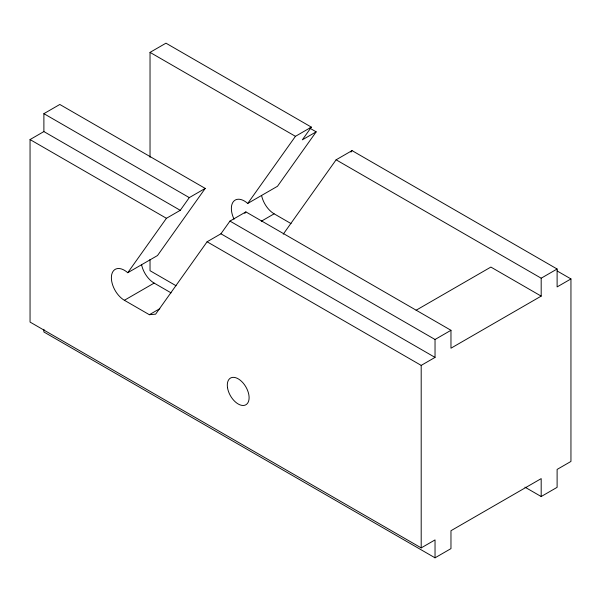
<?xml version="1.0" encoding="UTF-8"?>
<svg xmlns="http://www.w3.org/2000/svg" width="601" height="601" viewBox="0 0 601 601"><rect width="100%" height="100%" fill="white"/><g stroke="black" fill="none" stroke-linecap="round" stroke-linejoin="round"><path stroke-width="0.9" d="M283.244 234.172L336.109 159.806L541.185 278.203L541.185 296.12L450.968 348.204L450.968 330.295L245.892 211.898L229.958 221.093L220.928 233.789L207.097 241.782L155.636 314.158L149.364 314.706L124.377 300.282A18.383 10.615 60 0 1 111.493 275.874A18.383 10.615 60 0 1 127.743 272.719L166.432 218.298L180.262 210.312L189.292 197.616L205.219 188.413L59.815 104.469L43.888 113.664L43.888 131.574L180.262 210.312M205.219 188.413L157.507 255.538L127.743 272.719M234.052 219.185A18.383 10.615 60 0 1 233.556 201.425A18.383 10.615 60 0 1 247.725 203.446L295.444 136.329L311.371 127.134L165.966 43.182L150.032 52.377L150.032 157.327M244.81 213.415L245.892 211.898M311.371 127.134L302.348 139.83L316.179 131.844L309.688 128.096M316.179 131.844L277.497 186.265L247.725 203.446M350.976 152.106L352.036 150.611L557.112 269.008L557.112 286.917L570.95 278.932L570.95 461.44L557.112 469.426L557.112 487.336L541.185 496.531L524.921 487.141M541.185 496.531L541.185 478.621L450.968 530.713L450.968 548.623L435.034 557.818L435.034 539.908L421.196 547.894L30.05 322.068L30.05 139.56L43.888 131.574M336.109 159.806L352.036 150.611M124.377 300.282L154.141 283.094L171.067 292.867M261.255 221.258L274.131 213.821L291.049 223.595M149.364 314.706L159.821 308.666M416.102 310.244L490.874 267.069L541.185 296.12M229.958 221.093L435.034 339.49L450.968 330.295M541.185 278.203L557.112 269.008M207.097 241.782L421.196 365.393L435.034 357.4L435.034 339.49M557.165 270.976L570.95 278.932M150.032 52.377L295.444 136.329M43.888 113.664L189.292 197.616M220.928 233.789L435.034 357.4M30.05 139.56L166.432 218.298M176.055 285.73L150.032 270.705L150.032 259.459M435.034 557.818L43.888 331.992L43.888 329.303M421.196 365.393L421.196 547.894M274.131 213.821A18.383 10.615 60 0 1 261.578 195.453M154.141 283.094A18.383 10.615 60 0 1 141.588 264.725M227.509 387.683A15.416 8.902 60 0 0 245.381 405.029A15.416 8.902 60 0 0 241.715 381.522A15.416 8.902 60 0 0 227.509 387.683"/></g></svg>
